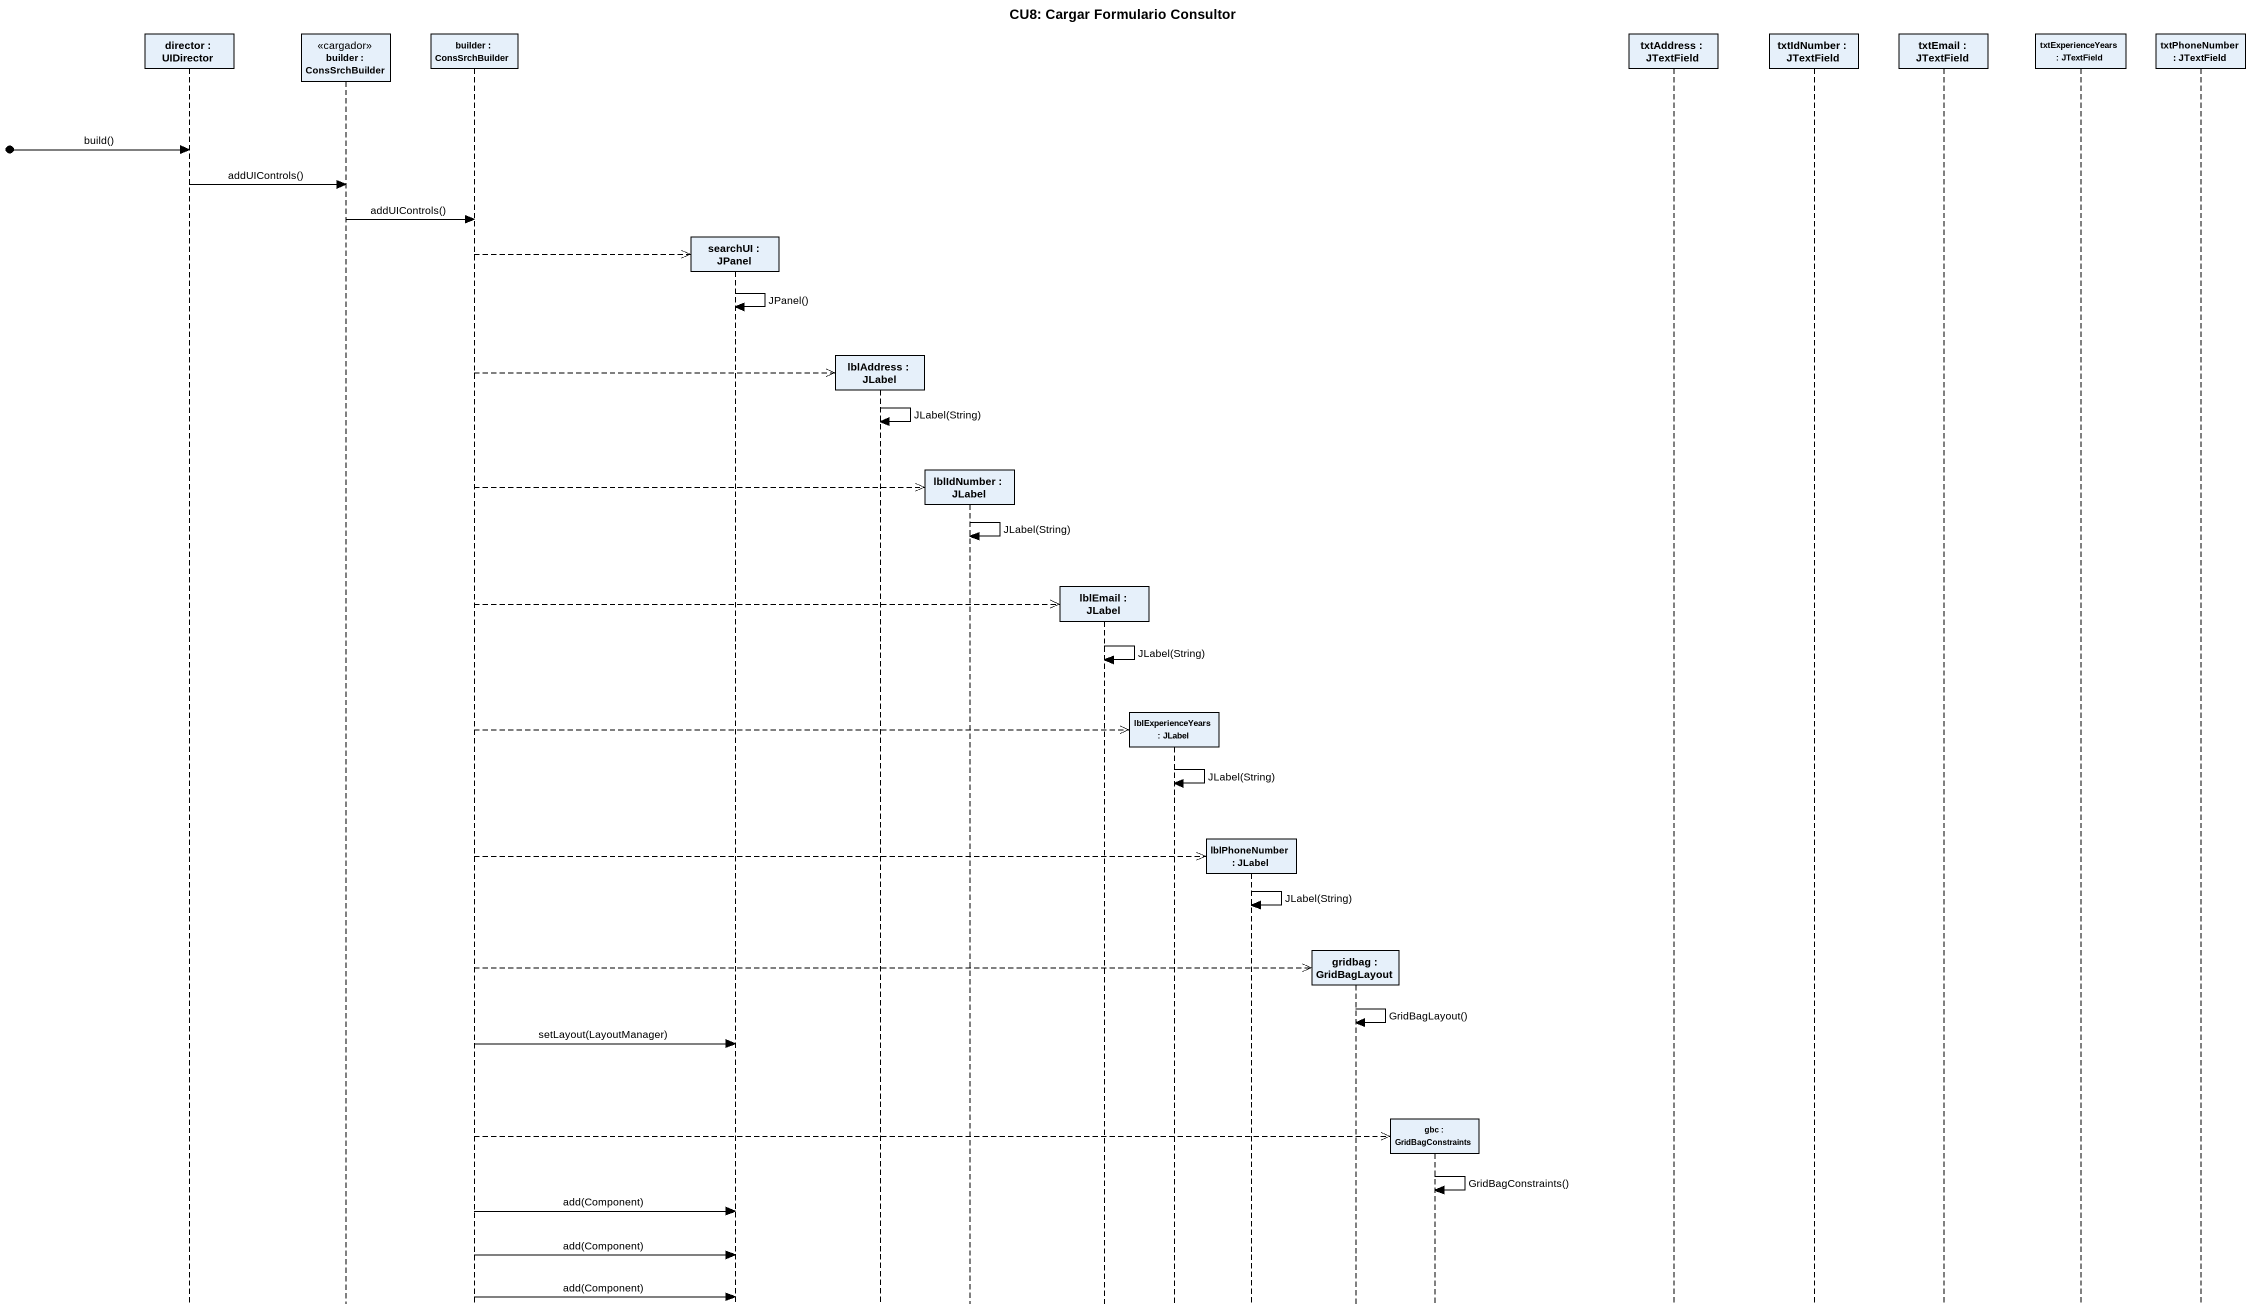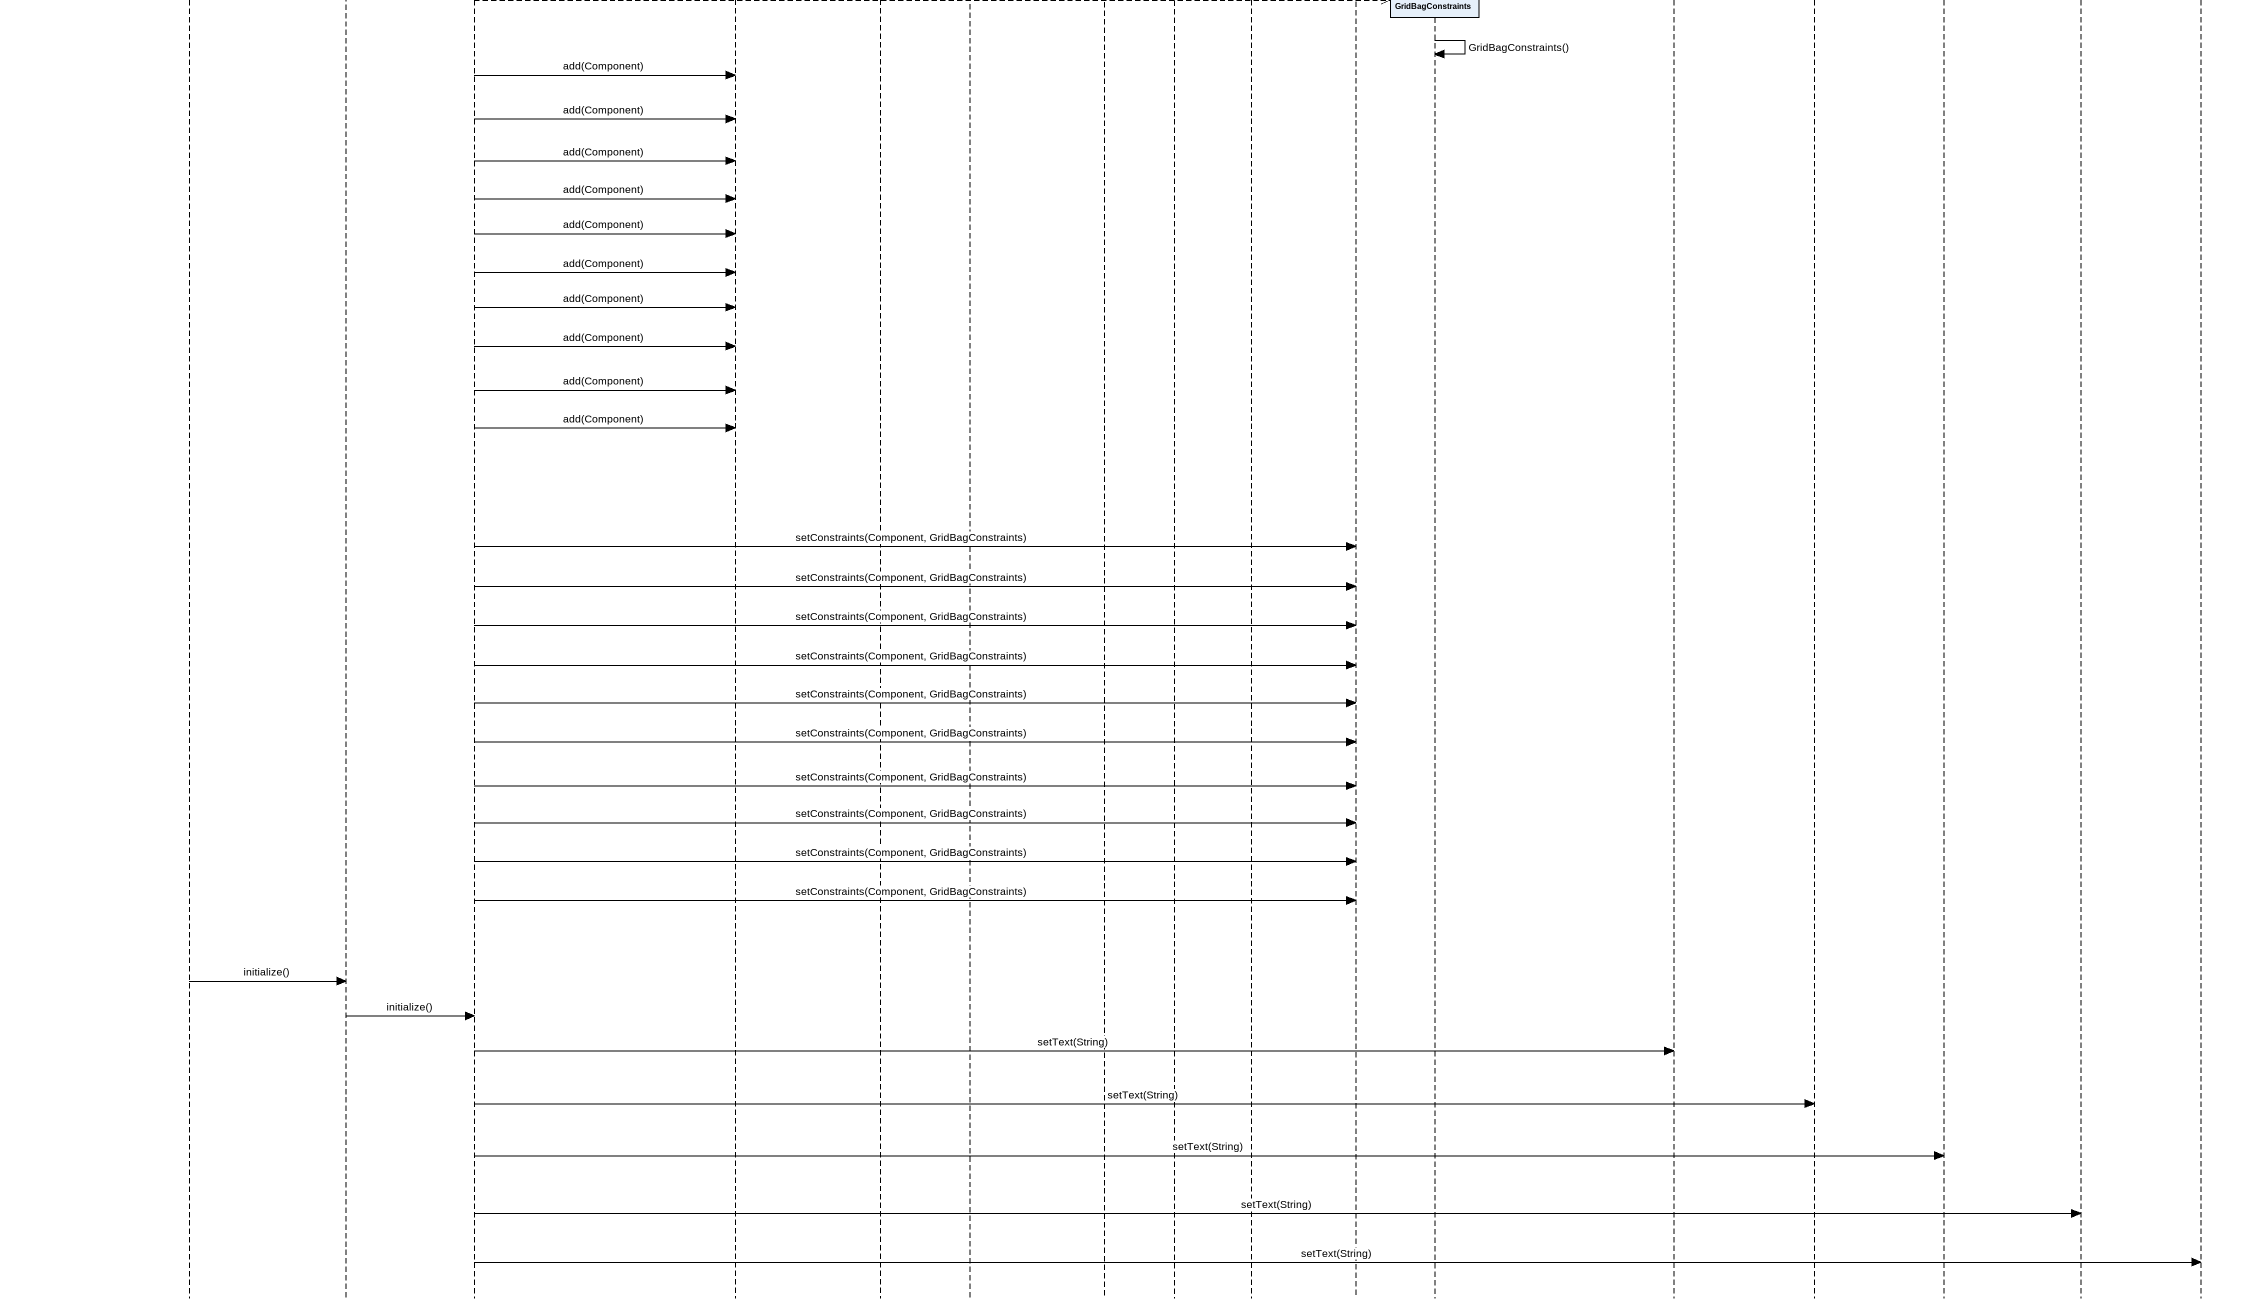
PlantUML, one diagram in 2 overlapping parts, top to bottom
@startuml
title CU8: Cargar Formulario Consultor
hide footbox
participant "director : UIDirector" as director
participant "builder : ConsSrchBuilder" as builder <<cargador>>
participant "builder : ConsSrchBuilder" as builder_2
participant "searchUI : JPanel" as searchUI
participant "lblAddress : JLabel" as lblAddress
participant "lblIdNumber : JLabel" as lblIdNumber
participant "lblEmail : JLabel" as lblEmail
participant "lblExperienceYears : JLabel" as lblExperienceYears
participant "lblPhoneNumber : JLabel" as lblPhoneNumber
participant "gridbag : GridBagLayout" as gridbag
participant "gbc : GridBagConstraints" as gbc
participant "txtAddress : JTextField" as txtAddress
participant "txtIdNumber : JTextField" as txtIdNumber
participant "txtEmail : JTextField" as txtEmail
participant "txtExperienceYears : JTextField" as txtExperienceYears
participant "txtPhoneNumber : JTextField" as txtPhoneNumber

[o-> director : build()
director -> builder : addUIControls()
builder -> builder_2 : addUIControls()
builder_2 -->> searchUI **
searchUI -> searchUI : JPanel()
builder_2 -->> lblAddress **
lblAddress -> lblAddress : JLabel(String)
builder_2 -->> lblIdNumber **
lblIdNumber -> lblIdNumber : JLabel(String)
builder_2 -->> lblEmail **
lblEmail -> lblEmail : JLabel(String)
builder_2 -->> lblExperienceYears **
lblExperienceYears -> lblExperienceYears : JLabel(String)
builder_2 -->> lblPhoneNumber **
lblPhoneNumber -> lblPhoneNumber : JLabel(String)
builder_2 -->> gridbag **
gridbag -> gridbag : GridBagLayout()
builder_2 -> searchUI : setLayout(LayoutManager)
builder_2 -->> gbc **
gbc -> gbc : GridBagConstraints()
builder_2 -> searchUI : add(Component)
builder_2 -> searchUI : add(Component)
builder_2 -> searchUI : add(Component)
builder_2 -> searchUI : add(Component)
builder_2 -> searchUI : add(Component)
builder_2 -> searchUI : add(Component)
builder_2 -> searchUI : add(Component)
builder_2 -> searchUI : add(Component)
builder_2 -> searchUI : add(Component)
builder_2 -> searchUI : add(Component)
builder_2 -> gridbag : setConstraints(Component, GridBagConstraints)
builder_2 -> gridbag : setConstraints(Component, GridBagConstraints)
builder_2 -> gridbag : setConstraints(Component, GridBagConstraints)
builder_2 -> gridbag : setConstraints(Component, GridBagConstraints)
builder_2 -> gridbag : setConstraints(Component, GridBagConstraints)
builder_2 -> gridbag : setConstraints(Component, GridBagConstraints)
builder_2 -> gridbag : setConstraints(Component, GridBagConstraints)
builder_2 -> gridbag : setConstraints(Component, GridBagConstraints)
builder_2 -> gridbag : setConstraints(Component, GridBagConstraints)
builder_2 -> gridbag : setConstraints(Component, GridBagConstraints)
director -> builder : initialize()
builder -> builder_2 : initialize()
builder_2 -> txtAddress : setText(String)
builder_2 -> txtIdNumber : setText(String)
builder_2 -> txtEmail : setText(String)
builder_2 -> txtExperienceYears : setText(String)
builder_2 -> txtPhoneNumber : setText(String)
@enduml
